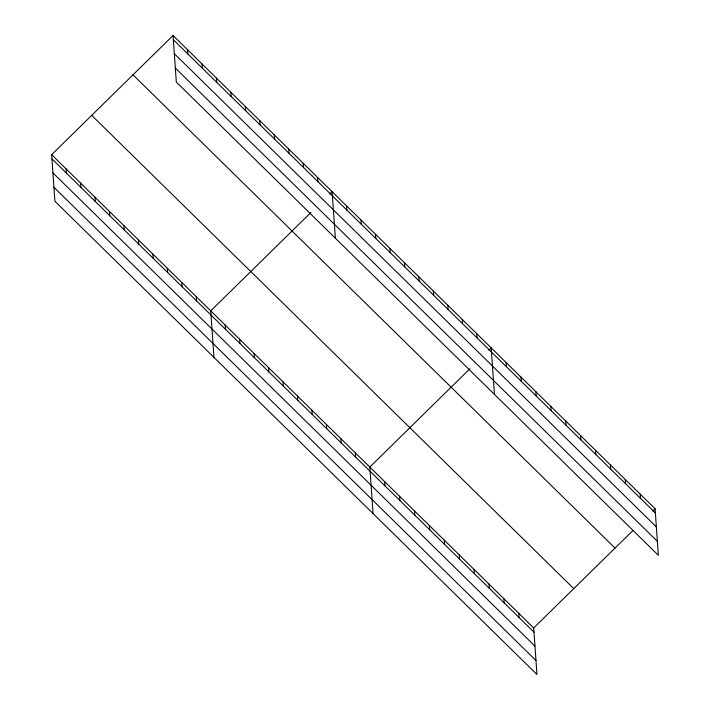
<?xml version="1.0" encoding="UTF-8"?>
<svg xmlns="http://www.w3.org/2000/svg" width="710" height="710" viewBox="0 0 710 710"><rect width="100%" height="100%" fill="white"/><g stroke="black" fill="none" stroke-linecap="round" stroke-linejoin="round"><path stroke-width="1.06" d="M51.653 154.691L533.698 627.959L536.955 674.5L54.901 201.232L51.653 154.691L173.045 35.5L655.099 508.768L658.347 555.309L176.302 82.04L173.045 35.5M310.918 212.503L210.728 310.873L213.976 357.414M329.768 193.99L332.12 191.682L335.377 238.223M469.993 368.685L369.803 467.047L373.061 513.587M488.844 350.172L491.196 347.856L494.453 394.396M533.698 627.959L633.107 530.361M652.738 511.085L655.099 508.768M173.338 39.724L655.392 512.993M174.314 53.685L656.368 526.953M175.326 68.071L657.371 541.348M132.983 74.834L615.038 548.102M91.705 115.357L573.76 588.625M51.945 158.916L533.991 632.184M52.922 172.876L534.976 646.144M53.924 187.262L535.979 660.531M640.198 494.142L640.491 498.358M625.297 479.516L625.59 483.732M610.396 464.881L610.689 469.106M595.495 450.255L595.797 454.48M580.594 435.629L580.895 439.845M565.701 421.003L565.994 425.219M550.8 406.368L551.093 410.593M535.899 391.742L536.192 395.967M520.998 377.116L521.291 381.332M506.097 362.482L506.399 366.706M518.797 613.333L519.099 617.549M503.905 598.699L504.198 602.923M476.738 333.656L477.031 337.88M489.004 584.073L489.297 588.297M462.272 319.464L462.574 323.68M474.103 569.447L474.395 573.671M447.815 305.264L448.108 309.48M459.201 554.821L459.494 559.036M433.357 291.064L433.65 295.289M444.3 540.186L444.593 544.41M418.891 276.864L419.184 281.089M429.399 525.56L429.701 529.784M404.434 262.673L404.727 266.889M414.498 510.934L414.8 515.158M389.967 248.473L390.26 252.689M399.606 496.308L399.899 500.523M375.51 234.273L375.803 238.498M384.705 481.673L384.998 485.897M361.044 220.073L361.337 224.298M346.586 205.873L346.879 210.098M355.337 452.847L355.639 457.071M340.88 438.656L341.173 442.871M317.663 177.482L317.956 181.698M326.414 424.456L326.715 428.671M303.197 163.282L303.498 167.507M311.956 410.256L312.249 414.48M288.739 149.082L289.032 153.307M297.499 396.056L297.792 400.28M274.273 134.882L274.575 139.107M283.033 381.856L283.325 386.08M259.816 120.691L260.108 124.907M268.575 367.665L268.868 371.88M245.349 106.491L245.651 110.716M254.109 353.465L254.402 357.689M230.892 92.291L231.185 96.516M239.652 339.265L239.945 343.489M216.426 78.091L216.727 82.316M225.185 325.065L225.478 329.289M201.968 63.9L202.261 68.116M187.511 49.7L187.804 53.916M196.262 296.673L196.563 300.889M181.804 282.473L182.097 286.698M167.338 268.273L167.64 272.498M152.881 254.073L153.174 258.298M138.415 239.882L138.716 244.098M123.957 225.682L124.25 229.898M109.491 211.482L109.793 215.707M95.033 197.282L95.326 201.507M80.576 183.082L80.869 187.307M66.11 168.891L66.403 173.107"/></g></svg>
